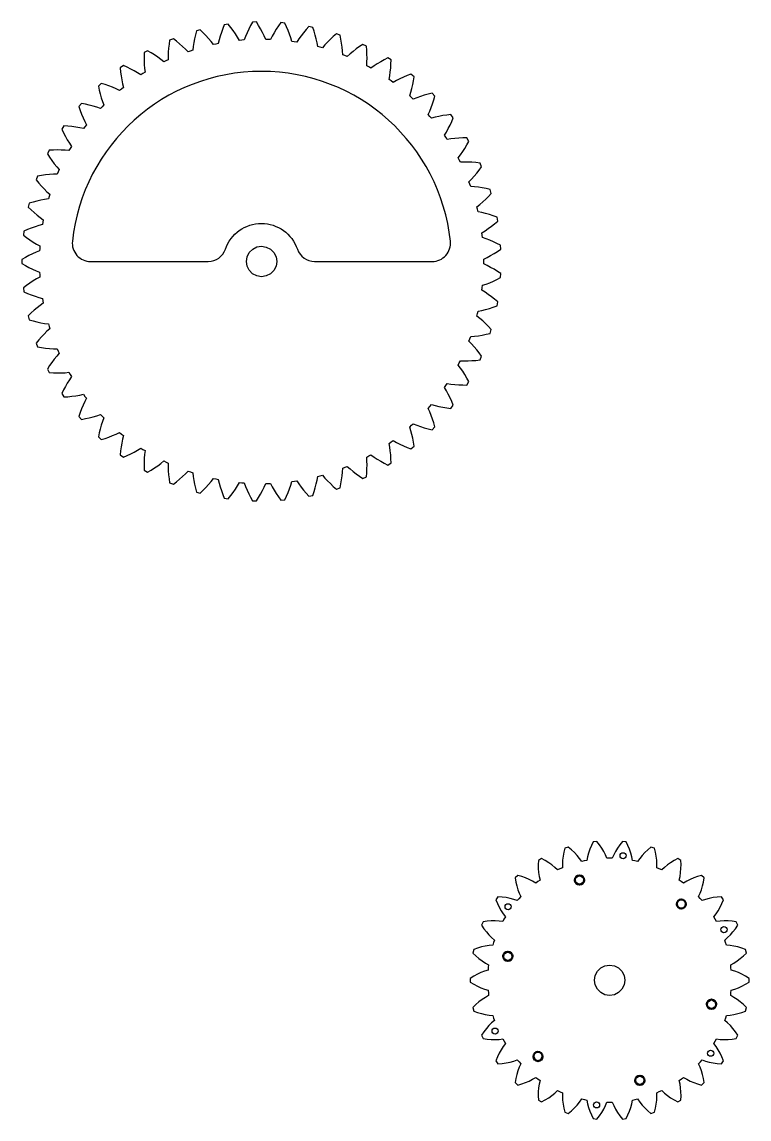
# Model space of a CAD drawing. Header units: inches. Extents: x -2 to 2288, y -158 to 460.
# Drawn here: x 1171.3 to 1410.3, y 30.5 to 391.3 of the extents above; entities that cross this region are included whole.
import ezdxf

# ---------------------------------------------------------------- set-up
doc = ezdxf.new("R2010")
doc.units = ezdxf.units.IN
doc.header["$MEASUREMENT"] = 0
doc.layers.add('PDF_Visible', color=7, linetype='Continuous')

msp = doc.modelspace()

# ---------------------------------------------------------------- linework, layer by layer
for points in [[(1250.35, 237.16), (1250.91, 238.31), (1251.41, 239.46), (1252.24, 239.48), (1253.02, 239.51), (1253.59, 238.39), (1254.22, 237.27), (1254.89, 236.16), (1255.62, 235.06), (1256.39, 233.97), (1257.7, 234.09), (1258.27, 235.3), (1258.79, 236.51), (1259.26, 237.72), (1259.67, 238.93), (1260.04, 240.13), (1260.86, 240.25), (1261.63, 240.37), (1262.33, 239.33), (1263.08, 238.29), (1263.89, 237.27), (1264.74, 236.27), (1265.63, 235.28), (1266.92, 235.55), (1267.34, 236.81), (1267.71, 238.08), (1268.04, 239.33), (1268.31, 240.58), (1268.53, 241.82), (1269.33, 242.04), (1270.08, 242.25), (1270.9, 241.29), (1271.77, 240.35), (1272.69, 239.44), (1273.65, 238.54), (1274.66, 237.66), (1275.9, 238.08), (1276.17, 239.39), (1276.39, 240.69), (1276.56, 241.98), (1276.69, 243.25), (1276.76, 244.5), (1277.53, 244.81), (1278.25, 245.11), (1279.18, 244.26), (1280.15, 243.43), (1281.17, 242.63), (1282.23, 241.85), (1283.34, 241.1), (1284.52, 241.66), (1284.63, 242.99), (1284.7, 244.31), (1284.72, 245.61), (1284.69, 246.88), (1284.61, 248.14), (1285.34, 248.54), (1286.02, 248.92), (1287.04, 248.18), (1288.11, 247.47), (1289.22, 246.8), (1290.36, 246.15), (1291.55, 245.53), (1292.66, 246.24), (1292.61, 247.57), (1292.52, 248.89), (1292.39, 250.18), (1292.21, 251.44), (1291.98, 252.68), (1292.66, 253.16), (1293.29, 253.62), (1294.39, 253.01), (1295.53, 252.43), (1296.71, 251.89), (1297.93, 251.38), (1299.18, 250.91), (1300.2, 251.74), (1299.99, 253.06), (1299.75, 254.36), (1299.46, 255.62), (1299.13, 256.86), (1298.76, 258.06), (1299.38, 258.62), (1299.95, 259.15), (1301.12, 258.67), (1302.32, 258.23), (1303.55, 257.84), (1304.82, 257.48), (1306.12, 257.16), (1307.03, 258.1), (1306.67, 259.39), (1306.28, 260.64), (1305.84, 261.86), (1305.37, 263.05), (1304.86, 264.2), (1305.4, 264.83), (1305.91, 265.42), (1307.12, 265.09), (1308.37, 264.8), (1309.64, 264.55), (1310.94, 264.34), (1312.27, 264.18), (1313.07, 265.22), (1312.56, 266.46), (1312.02, 267.66), (1311.44, 268.82), (1310.83, 269.94), (1310.19, 271.02), (1310.65, 271.71), (1311.09, 272.36), (1312.33, 272.17), (1313.6, 272.03), (1314.9, 271.93), (1316.21, 271.88), (1317.55, 271.87), (1318.22, 273), (1317.56, 274.17), (1316.88, 275.3), (1316.18, 276.39), (1315.44, 277.43), (1314.67, 278.43), (1315.05, 279.16), (1315.41, 279.86), (1316.66, 279.82), (1317.94, 279.83), (1319.24, 279.89), (1320.55, 279.99), (1321.88, 280.14), (1322.41, 281.34), (1321.62, 282.43), (1320.82, 283.47), (1319.98, 284.46), (1319.13, 285.41), (1318.25, 286.31), (1318.54, 287.09), (1318.81, 287.82), (1320.06, 287.93), (1321.33, 288.09), (1322.61, 288.3), (1323.9, 288.56), (1325.2, 288.86), (1325.59, 290.12), (1324.68, 291.1), (1323.75, 292.04), (1322.81, 292.93), (1321.85, 293.77), (1320.86, 294.56), (1321.06, 295.36), (1321.24, 296.13), (1322.48, 296.38), (1323.72, 296.69), (1324.96, 297.05), (1326.22, 297.46), (1327.47, 297.92), (1327.7, 299.21), (1326.69, 300.08), (1325.66, 300.9), (1324.61, 301.67), (1323.56, 302.39), (1322.49, 303.06), (1322.59, 303.88), (1322.68, 304.66), (1323.87, 305.06), (1325.07, 305.51), (1326.26, 306.02), (1327.46, 306.57), (1328.65, 307.18), (1328.73, 308.49), (1327.62, 309.23), (1326.5, 309.92), (1325.37, 310.57), (1324.24, 311.16), (1323.1, 311.69), (1323.1, 312.52), (1323.1, 313.31), (1324.24, 313.84), (1325.37, 314.43), (1326.5, 315.08), (1327.62, 315.77), (1328.73, 316.51), (1328.65, 317.82), (1327.46, 318.43), (1326.26, 318.98), (1325.07, 319.49), (1323.87, 319.94), (1322.68, 320.34), (1322.59, 321.16), (1322.49, 321.94), (1323.56, 322.61), (1324.61, 323.33), (1325.66, 324.1), (1326.69, 324.92), (1327.7, 325.79), (1327.47, 327.08), (1326.22, 327.54), (1324.96, 327.95), (1323.72, 328.31), (1322.48, 328.62), (1321.24, 328.87), (1321.05, 329.68), (1320.86, 330.44), (1321.85, 331.23), (1322.81, 332.07), (1323.75, 332.96), (1324.68, 333.9), (1325.59, 334.88), (1325.2, 336.14), (1323.9, 336.44), (1322.61, 336.7), (1321.33, 336.91), (1320.06, 337.07), (1318.81, 337.18), (1318.52, 337.96), (1318.25, 338.69), (1319.13, 339.59), (1319.98, 340.54), (1320.82, 341.53), (1321.62, 342.57), (1322.41, 343.66), (1321.88, 344.86), (1320.55, 345.01), (1319.24, 345.11), (1317.94, 345.17), (1316.66, 345.18), (1315.41, 345.14), (1315.03, 345.88), (1314.67, 346.57), (1315.44, 347.57), (1316.18, 348.61), (1316.88, 349.7), (1317.56, 350.83), (1318.22, 352), (1317.55, 353.13), (1316.21, 353.12), (1314.9, 353.07), (1313.6, 352.97), (1312.33, 352.83), (1311.09, 352.64), (1310.63, 353.33), (1310.19, 353.98), (1310.83, 355.06), (1311.44, 356.18), (1312.02, 357.34), (1312.56, 358.54), (1313.07, 359.78), (1312.27, 360.82), (1310.94, 360.66), (1309.64, 360.45), (1308.37, 360.2), (1307.12, 359.91), (1305.91, 359.58), (1305.37, 360.21), (1304.86, 360.8), (1305.37, 361.95), (1305.84, 363.14), (1306.28, 364.36), (1306.67, 365.61), (1307.03, 366.9), (1306.12, 367.84), (1304.82, 367.52), (1303.55, 367.16), (1302.32, 366.77), (1301.12, 366.33), (1299.95, 365.85), (1299.34, 366.42), (1298.76, 366.94), (1299.13, 368.14), (1299.46, 369.38), (1299.75, 370.64), (1299.99, 371.94), (1300.2, 373.26), (1299.18, 374.09), (1297.93, 373.62), (1296.71, 373.11), (1295.53, 372.57), (1294.39, 371.99), (1293.29, 371.38), (1292.62, 371.87), (1291.98, 372.32), (1292.21, 373.56), (1292.39, 374.82), (1292.52, 376.11), (1292.61, 377.43), (1292.66, 378.76), (1291.55, 379.47), (1290.36, 378.85), (1289.22, 378.2), (1288.11, 377.53), (1287.04, 376.82), (1286.02, 376.08), (1285.3, 376.49), (1284.61, 376.86), (1284.69, 378.12), (1284.72, 379.39), (1284.7, 380.69), (1284.63, 382.01), (1284.52, 383.34), (1283.34, 383.9), (1282.23, 383.15), (1281.17, 382.37), (1280.15, 381.57), (1279.18, 380.74), (1278.25, 379.89), (1277.48, 380.21), (1276.76, 380.5), (1276.69, 381.75), (1276.56, 383.02), (1276.39, 384.31), (1276.17, 385.61), (1275.9, 386.92), (1274.66, 387.34), (1273.65, 386.46), (1272.69, 385.56), (1271.77, 384.65), (1270.9, 383.71), (1270.08, 382.75), (1269.28, 382.97), (1268.53, 383.18), (1268.31, 384.42), (1268.04, 385.67), (1267.71, 386.92), (1267.34, 388.19), (1266.92, 389.45), (1265.63, 389.72), (1264.74, 388.73), (1263.89, 387.73), (1263.08, 386.71), (1262.33, 385.67), (1261.63, 384.63), (1260.81, 384.75), (1260.04, 384.87), (1259.67, 386.07), (1259.26, 387.28), (1258.79, 388.49), (1258.27, 389.7), (1257.7, 390.91), (1256.39, 391.03), (1255.62, 389.94), (1254.89, 388.84), (1254.22, 387.73), (1253.59, 386.61), (1253.02, 385.49), (1252.19, 385.52), (1251.41, 385.54), (1250.91, 386.69), (1250.35, 387.84), (1249.74, 388.99), (1249.08, 390.13), (1248.37, 391.26), (1247.06, 391.22), (1246.42, 390.05), (1245.83, 388.87), (1245.29, 387.69), (1244.8, 386.51), (1244.37, 385.33), (1243.54, 385.26), (1242.76, 385.19), (1242.12, 386.27), (1241.44, 387.35), (1240.69, 388.42), (1239.91, 389.47), (1239.07, 390.51), (1237.77, 390.32), (1237.27, 389.08), (1236.83, 387.84), (1236.43, 386.6), (1236.08, 385.37), (1235.79, 384.15), (1234.98, 383.98), (1234.21, 383.82), (1233.45, 384.82), (1232.64, 385.81), (1231.78, 386.78), (1230.87, 387.73), (1229.92, 388.67), (1228.65, 388.32), (1228.31, 387.03), (1228.01, 385.75), (1227.76, 384.47), (1227.56, 383.21), (1227.42, 381.96), (1226.63, 381.7), (1225.89, 381.44), (1225.02, 382.35), (1224.09, 383.23), (1223.12, 384.09), (1222.11, 384.93), (1221.05, 385.75), (1219.83, 385.26), (1219.64, 383.93), (1219.5, 382.62), (1219.4, 381.33), (1219.36, 380.05), (1219.36, 378.79), (1218.61, 378.44), (1217.91, 378.1), (1216.93, 378.9), (1215.91, 379.67), (1214.85, 380.41), (1213.74, 381.12), (1212.59, 381.81), (1211.44, 381.17), (1211.41, 379.84), (1211.42, 378.52), (1211.48, 377.22), (1211.58, 375.95), (1211.74, 374.7), (1211.03, 374.26), (1210.37, 373.84), (1209.31, 374.51), (1208.21, 375.16), (1207.06, 375.77), (1205.88, 376.34), (1204.66, 376.89), (1203.59, 376.12), (1203.72, 374.79), (1203.88, 373.49), (1204.09, 372.21), (1204.35, 370.95), (1204.65, 369.73), (1204, 369.21), (1203.4, 368.72), (1202.26, 369.26), (1201.09, 369.77), (1199.88, 370.24), (1198.64, 370.67), (1197.36, 371.07), (1196.39, 370.18), (1196.67, 368.88), (1196.99, 367.6), (1197.36, 366.35), (1197.76, 365.14), (1198.2, 363.96), (1197.62, 363.37), (1197.08, 362.8), (1195.89, 363.21), (1194.66, 363.58), (1193.4, 363.9), (1192.12, 364.18), (1190.8, 364.43), (1189.95, 363.43), (1190.38, 362.17), (1190.85, 360.94), (1191.36, 359.74), (1191.9, 358.58), (1192.48, 357.47), (1191.97, 356.81), (1191.5, 356.18), (1190.27, 356.45), (1189.01, 356.67), (1187.72, 356.84), (1186.41, 356.97), (1185.08, 357.05), (1184.34, 355.97), (1184.92, 354.76), (1185.54, 353.59), (1186.18, 352.47), (1186.86, 351.38), (1187.56, 350.34), (1187.14, 349.63), (1186.74, 348.95), (1185.49, 349.07), (1184.21, 349.14), (1182.92, 349.16), (1181.6, 349.13), (1180.26, 349.06), (1179.66, 347.89), (1180.38, 346.76), (1181.13, 345.68), (1181.9, 344.63), (1182.7, 343.64), (1183.53, 342.69), (1183.19, 341.93), (1182.88, 341.21), (1181.62, 341.18), (1180.34, 341.09), (1179.05, 340.96), (1177.75, 340.78), (1176.43, 340.55), (1175.97, 339.32), (1176.82, 338.28), (1177.69, 337.29), (1178.58, 336.35), (1179.49, 335.45), (1180.42, 334.61), (1180.18, 333.81), (1179.95, 333.06), (1178.71, 332.88), (1177.45, 332.65), (1176.18, 332.36), (1174.91, 332.03), (1173.63, 331.64), (1173.32, 330.37), (1174.28, 329.44), (1175.26, 328.56), (1176.26, 327.73), (1177.27, 326.95), (1178.3, 326.22), (1178.15, 325.4), (1178.01, 324.63), (1176.8, 324.3), (1175.58, 323.92), (1174.35, 323.49), (1173.13, 323), (1171.9, 322.47), (1171.75, 321.17), (1172.81, 320.36), (1173.89, 319.6), (1174.98, 318.89), (1176.07, 318.24), (1177.18, 317.63), (1177.12, 316.8), (1177.08, 316.02), (1175.91, 315.55), (1174.75, 315.03), (1173.59, 314.46), (1172.43, 313.83), (1171.27, 313.16), (1171.27, 311.84), (1172.43, 311.17), (1173.59, 310.54), (1174.75, 309.97), (1175.91, 309.45), (1177.08, 308.98), (1177.13, 308.15), (1177.18, 307.37), (1176.07, 306.76), (1174.98, 306.11), (1173.89, 305.4), (1172.81, 304.64), (1171.75, 303.83), (1171.9, 302.53), (1173.13, 302), (1174.35, 301.51), (1175.58, 301.08), (1176.8, 300.7), (1178.01, 300.37), (1178.15, 299.55), (1178.3, 298.79), (1177.27, 298.06), (1176.26, 297.27), (1175.26, 296.44), (1174.28, 295.56), (1173.32, 294.63), (1173.63, 293.36), (1174.91, 292.97), (1176.18, 292.64), (1177.45, 292.35), (1178.71, 292.12), (1179.95, 291.94), (1180.19, 291.14), (1180.42, 290.39), (1179.49, 289.55), (1178.58, 288.65), (1177.69, 287.71), (1176.82, 286.72), (1175.97, 285.68), (1176.43, 284.45), (1177.75, 284.22), (1179.05, 284.04), (1180.34, 283.91), (1181.62, 283.82), (1182.88, 283.79), (1183.21, 283.03), (1183.53, 282.31), (1182.7, 281.36), (1181.9, 280.37), (1181.13, 279.32), (1180.38, 278.24), (1179.66, 277.11), (1180.26, 275.94), (1181.6, 275.87), (1182.92, 275.84), (1184.21, 275.86), (1185.49, 275.93), (1186.74, 276.05), (1187.16, 275.33), (1187.56, 274.66), (1186.86, 273.62), (1186.18, 272.53), (1185.54, 271.41), (1184.92, 270.24), (1184.34, 269.03), (1185.08, 267.95), (1186.41, 268.03), (1187.72, 268.16), (1189.01, 268.33), (1190.27, 268.55), (1191.5, 268.82), (1192, 268.15), (1192.48, 267.53), (1191.9, 266.42), (1191.36, 265.26), (1190.85, 264.06), (1190.38, 262.83), (1189.95, 261.57), (1190.8, 260.57), (1192.12, 260.82), (1193.4, 261.1), (1194.66, 261.42), (1195.89, 261.79), (1197.08, 262.2), (1197.65, 261.6), (1198.2, 261.04), (1197.76, 259.86), (1197.36, 258.65), (1196.99, 257.4), (1196.67, 256.12), (1196.39, 254.82), (1197.36, 253.93), (1198.64, 254.33), (1199.88, 254.76), (1201.09, 255.23), (1202.26, 255.74), (1203.4, 256.28), (1204.04, 255.76), (1204.65, 255.27), (1204.35, 254.05), (1204.09, 252.79), (1203.88, 251.51), (1203.72, 250.21), (1203.59, 248.88), (1204.66, 248.11), (1205.88, 248.66), (1207.06, 249.23), (1208.21, 249.84), (1209.31, 250.49), (1210.37, 251.16), (1211.07, 250.71), (1211.74, 250.3), (1211.58, 249.05), (1211.48, 247.78), (1211.42, 246.48), (1211.41, 245.16), (1211.44, 243.83), (1212.59, 243.19), (1213.74, 243.88), (1214.85, 244.59), (1215.91, 245.33), (1216.93, 246.1), (1217.91, 246.9), (1218.65, 246.54), (1219.36, 246.21), (1219.36, 244.95), (1219.4, 243.67), (1219.5, 242.38), (1219.64, 241.07), (1219.83, 239.74), (1221.05, 239.25), (1222.11, 240.07), (1223.12, 240.91), (1224.09, 241.77), (1225.02, 242.65), (1225.89, 243.56), (1226.68, 243.29), (1227.42, 243.04), (1227.56, 241.79), (1227.76, 240.53), (1228.01, 239.25), (1228.31, 237.97), (1228.65, 236.68), (1229.92, 236.33), (1230.87, 237.27), (1231.78, 238.22), (1232.64, 239.19), (1233.45, 240.18), (1234.21, 241.18), (1235.03, 241.01), (1235.79, 240.85), (1236.08, 239.63), (1236.43, 238.4), (1236.83, 237.16), (1237.27, 235.92), (1237.77, 234.68), (1239.07, 234.49), (1239.91, 235.53), (1240.69, 236.58), (1241.44, 237.65), (1242.12, 238.73), (1242.76, 239.81), (1243.59, 239.73), (1244.37, 239.67), (1244.8, 238.49), (1245.29, 237.31), (1245.83, 236.13), (1246.42, 234.95), (1247.06, 233.78), (1248.37, 233.74), (1249.08, 234.87), (1249.74, 236.01)], [(1245.99, 309.59), (1245.29, 310.98), (1245.05, 312.53), (1245.3, 314.07), (1246.02, 315.46), (1247.14, 316.56), (1248.53, 317.26), (1250.08, 317.5), (1251.62, 317.25), (1253.01, 316.53), (1254.11, 315.41), (1254.81, 314.02), (1255.05, 312.47), (1254.8, 310.93), (1254.08, 309.54), (1252.97, 308.44), (1251.57, 307.74), (1250.02, 307.5), (1248.48, 307.75), (1247.09, 308.47)], [(1406.82, 78.66), (1405.65, 79.11), (1404.47, 79.46), (1404.38, 80.36), (1404.29, 81.21), (1405.36, 81.8), (1406.42, 82.49), (1407.46, 83.27), (1408.47, 84.13), (1409.46, 85.08), (1409.2, 86.27), (1407.92, 86.73), (1406.64, 87.11), (1405.38, 87.4), (1404.13, 87.6), (1402.91, 87.7), (1402.64, 88.56), (1402.36, 89.37), (1403.3, 90.17), (1404.19, 91.07), (1405.04, 92.04), (1405.85, 93.1), (1406.62, 94.23), (1406.12, 95.34), (1404.77, 95.53), (1403.44, 95.63), (1402.14, 95.65), (1400.88, 95.59), (1399.66, 95.43), (1399.22, 96.22), (1398.79, 96.95), (1399.53, 97.93), (1400.22, 98.99), (1400.85, 100.13), (1401.42, 101.33), (1401.94, 102.59), (1401.22, 103.58), (1399.86, 103.48), (1398.54, 103.3), (1397.26, 103.05), (1396.04, 102.73), (1394.89, 102.32), (1394.29, 103), (1393.71, 103.63), (1394.24, 104.74), (1394.69, 105.92), (1395.07, 107.16), (1395.38, 108.45), (1395.62, 109.8), (1394.72, 110.61), (1393.4, 110.23), (1392.15, 109.79), (1390.95, 109.28), (1389.83, 108.71), (1388.78, 108.07), (1388.06, 108.61), (1387.36, 109.1), (1387.64, 110.3), (1387.84, 111.54), (1387.95, 112.84), (1387.98, 114.17), (1387.94, 115.53), (1386.89, 116.14), (1385.69, 115.49), (1384.55, 114.8), (1383.49, 114.05), (1382.5, 113.26), (1381.61, 112.42), (1380.79, 112.79), (1380.01, 113.13), (1380.04, 114.36), (1379.97, 115.62), (1379.81, 116.91), (1379.57, 118.22), (1379.24, 119.55), (1378.09, 119.92), (1377.04, 119.04), (1376.07, 118.12), (1375.19, 117.17), (1374.39, 116.19), (1373.69, 115.18), (1372.82, 115.38), (1371.98, 115.55), (1371.75, 116.76), (1371.42, 117.97), (1371, 119.2), (1370.49, 120.43), (1369.89, 121.66), (1368.69, 121.79), (1367.85, 120.71), (1367.09, 119.61), (1366.43, 118.5), (1365.85, 117.38), (1365.38, 116.24), (1364.48, 116.25), (1363.62, 116.24), (1363.15, 117.38), (1362.57, 118.5), (1361.91, 119.61), (1361.15, 120.71), (1360.31, 121.79), (1359.11, 121.66), (1358.51, 120.43), (1358, 119.2), (1357.58, 117.97), (1357.25, 116.76), (1357.02, 115.55), (1356.14, 115.37), (1355.31, 115.18), (1354.61, 116.19), (1353.81, 117.17), (1352.93, 118.12), (1351.96, 119.04), (1350.91, 119.92), (1349.76, 119.55), (1349.43, 118.22), (1349.19, 116.91), (1349.03, 115.62), (1348.96, 114.36), (1348.99, 113.13), (1348.17, 112.77), (1347.39, 112.42), (1346.5, 113.26), (1345.51, 114.05), (1344.45, 114.8), (1343.31, 115.49), (1342.11, 116.14), (1341.06, 115.53), (1341.02, 114.17), (1341.05, 112.84), (1341.16, 111.54), (1341.36, 110.3), (1341.64, 109.1), (1340.91, 108.58), (1340.22, 108.07), (1339.17, 108.71), (1338.05, 109.28), (1336.85, 109.79), (1335.6, 110.23), (1334.28, 110.61), (1333.38, 109.8), (1333.62, 108.45), (1333.93, 107.16), (1334.31, 105.92), (1334.76, 104.74), (1335.29, 103.63), (1334.68, 102.96), (1334.11, 102.32), (1332.96, 102.73), (1331.74, 103.05), (1330.46, 103.3), (1329.14, 103.48), (1327.78, 103.58), (1327.06, 102.59), (1327.58, 101.33), (1328.15, 100.13), (1328.78, 98.99), (1329.47, 97.93), (1330.21, 96.95), (1329.76, 96.18), (1329.34, 95.43), (1328.12, 95.59), (1326.86, 95.65), (1325.56, 95.63), (1324.23, 95.53), (1322.88, 95.34), (1322.38, 94.23), (1323.15, 93.1), (1323.96, 92.04), (1324.81, 91.07), (1325.7, 90.17), (1326.64, 89.37), (1326.35, 88.52), (1326.09, 87.7), (1324.87, 87.6), (1323.62, 87.4), (1322.36, 87.11), (1321.08, 86.73), (1319.8, 86.27), (1319.54, 85.08), (1320.53, 84.13), (1321.54, 83.27), (1322.58, 82.49), (1323.64, 81.8), (1324.71, 81.21), (1324.61, 80.31), (1324.53, 79.46), (1323.35, 79.11), (1322.18, 78.66), (1321, 78.11), (1319.83, 77.47), (1318.67, 76.75), (1318.67, 75.54), (1319.83, 74.82), (1321, 74.18), (1322.18, 73.63), (1323.35, 73.18), (1324.53, 72.83), (1324.62, 71.93), (1324.71, 71.08), (1323.64, 70.49), (1322.58, 69.8), (1321.54, 69.02), (1320.53, 68.16), (1319.54, 67.21), (1319.8, 66.02), (1321.08, 65.56), (1322.36, 65.18), (1323.62, 64.89), (1324.87, 64.69), (1326.09, 64.59), (1326.36, 63.73), (1326.64, 62.92), (1325.7, 62.12), (1324.81, 61.22), (1323.96, 60.25), (1323.15, 59.19), (1322.38, 58.06), (1322.88, 56.95), (1324.23, 56.76), (1325.56, 56.66), (1326.86, 56.64), (1328.12, 56.7), (1329.34, 56.86), (1329.78, 56.07), (1330.21, 55.34), (1329.47, 54.36), (1328.78, 53.3), (1328.15, 52.16), (1327.58, 50.96), (1327.06, 49.7), (1327.78, 48.71), (1329.14, 48.81), (1330.46, 48.99), (1331.74, 49.24), (1332.96, 49.56), (1334.11, 49.97), (1334.71, 49.29), (1335.29, 48.66), (1334.76, 47.55), (1334.31, 46.37), (1333.93, 45.13), (1333.62, 43.84), (1333.38, 42.49), (1334.28, 41.68), (1335.6, 42.06), (1336.85, 42.5), (1338.05, 43.01), (1339.17, 43.58), (1340.22, 44.22), (1340.94, 43.68), (1341.64, 43.19), (1341.36, 41.99), (1341.16, 40.75), (1341.05, 39.45), (1341.02, 38.12), (1341.06, 36.76), (1342.11, 36.15), (1343.31, 36.8), (1344.45, 37.49), (1345.51, 38.24), (1346.5, 39.03), (1347.39, 39.87), (1348.21, 39.5), (1348.99, 39.16), (1348.96, 37.93), (1349.03, 36.67), (1349.19, 35.38), (1349.43, 34.07), (1349.76, 32.74), (1350.91, 32.37), (1351.96, 33.25), (1352.93, 34.17), (1353.81, 35.12), (1354.61, 36.1), (1355.31, 37.11), (1356.18, 36.91), (1357.02, 36.74), (1357.25, 35.53), (1357.58, 34.31), (1358, 33.09), (1358.51, 31.86), (1359.11, 30.63), (1360.31, 30.5), (1361.15, 31.58), (1361.91, 32.68), (1362.57, 33.79), (1363.15, 34.91), (1363.62, 36.05), (1364.52, 36.04), (1365.38, 36.05), (1365.85, 34.91), (1366.43, 33.79), (1367.09, 32.68), (1367.85, 31.58), (1368.69, 30.5), (1369.89, 30.63), (1370.49, 31.86), (1371, 33.09), (1371.42, 34.31), (1371.75, 35.53), (1371.98, 36.74), (1372.86, 36.92), (1373.69, 37.11), (1374.39, 36.1), (1375.19, 35.12), (1376.07, 34.17), (1377.04, 33.25), (1378.09, 32.37), (1379.24, 32.74), (1379.57, 34.07), (1379.81, 35.38), (1379.97, 36.67), (1380.04, 37.93), (1380.01, 39.16), (1380.83, 39.52), (1381.61, 39.87), (1382.5, 39.03), (1383.49, 38.24), (1384.55, 37.49), (1385.69, 36.8), (1386.89, 36.15), (1387.94, 36.76), (1387.98, 38.12), (1387.95, 39.45), (1387.84, 40.75), (1387.64, 41.99), (1387.36, 43.19), (1388.09, 43.71), (1388.78, 44.22), (1389.83, 43.58), (1390.95, 43.01), (1392.15, 42.5), (1393.4, 42.06), (1394.72, 41.68), (1395.62, 42.49), (1395.38, 43.84), (1395.07, 45.13), (1394.69, 46.37), (1394.24, 47.55), (1393.71, 48.66), (1394.32, 49.33), (1394.89, 49.97), (1396.04, 49.56), (1397.26, 49.24), (1398.54, 48.99), (1399.86, 48.81), (1401.22, 48.71), (1401.94, 49.7), (1401.42, 50.96), (1400.85, 52.16), (1400.22, 53.3), (1399.53, 54.36), (1398.79, 55.34), (1399.24, 56.11), (1399.66, 56.86), (1400.88, 56.7), (1402.14, 56.64), (1403.44, 56.66), (1404.77, 56.76), (1406.12, 56.95), (1406.62, 58.06), (1405.85, 59.19), (1405.04, 60.25), (1404.19, 61.22), (1403.3, 62.12), (1402.36, 62.92), (1402.65, 63.77), (1402.91, 64.59), (1404.13, 64.69), (1405.38, 64.89), (1406.64, 65.18), (1407.92, 65.56), (1409.2, 66.02), (1409.46, 67.21), (1408.47, 68.16), (1407.46, 69.02), (1406.42, 69.8), (1405.36, 70.49), (1404.29, 71.08), (1404.39, 71.98), (1404.47, 72.83), (1405.65, 73.18), (1406.82, 73.63), (1408, 74.18), (1409.17, 74.82), (1410.33, 75.54), (1410.33, 76.75), (1409.17, 77.47), (1408, 78.11)], [(1367.44, 72.1), (1366.05, 71.39), (1364.5, 71.14), (1362.95, 71.39), (1361.56, 72.1), (1360.45, 73.21), (1359.74, 74.6), (1359.5, 76.14), (1359.74, 77.69), (1360.45, 79.08), (1361.56, 80.19), (1362.95, 80.9), (1364.5, 81.14), (1366.05, 80.9), (1367.44, 80.19), (1368.55, 79.08), (1369.26, 77.69), (1369.5, 76.14), (1369.26, 74.6), (1368.55, 73.21)]]:
    msp.add_lwpolyline(points, close=True)
msp.add_lwpolyline([(1267.5, 312.5), (1306.18, 312.5, 0.445731), (1312.15, 319.14, 0.898888), (1187.85, 319.14, 0.445731), (1193.82, 312.5), (1232.5, 312.5, 0.320465), (1238.18, 316.55, -0.714286), (1261.82, 316.55, 0.320465)], format="xyb", close=True)
for centre in [(1368.92, 117.08), (1331.11, 100.32), (1402.09, 92.77), (1326.83, 59.42), (1397.7, 52.13), (1360.2, 35.14)]:
    msp.add_circle(centre, 1)
at = {"layer": 'PDF_Visible', "lineweight": 50}
for centre in [(1354.58, 109.08), (1388.06, 101.2), (1331.02, 84.01), (1397.98, 68.26), (1340.94, 51.09), (1374.42, 43.21)]:
    msp.add_circle(centre, 1.5, dxfattribs=at)

doc.saveas('drawing.dxf')
